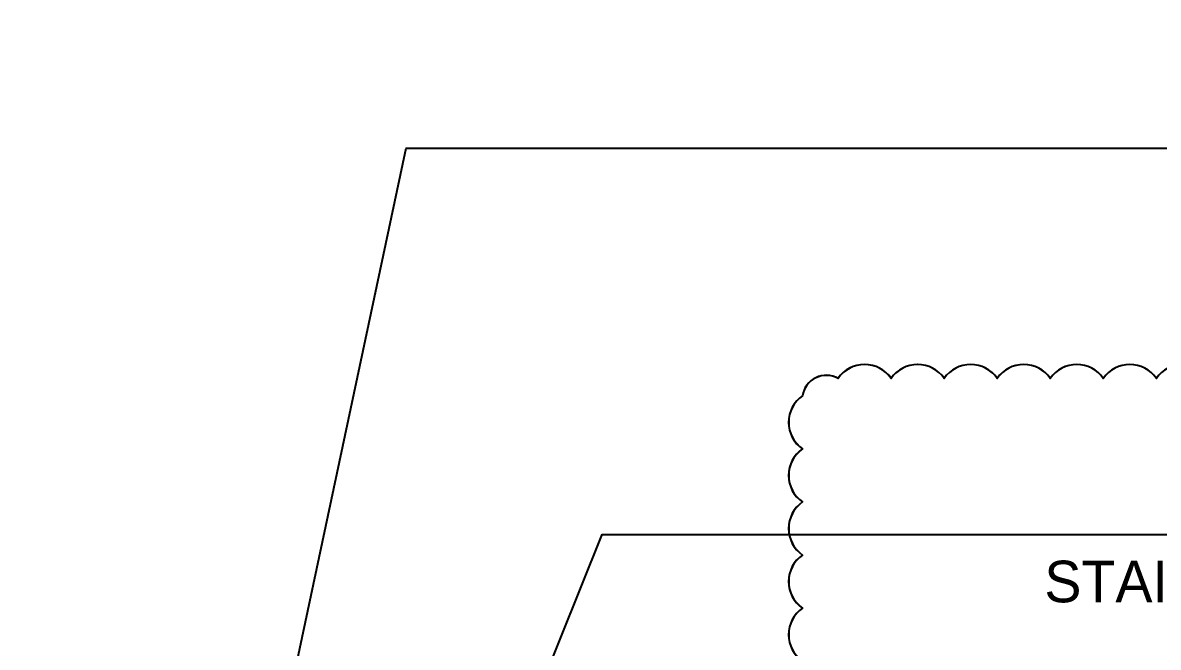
# Model space of a CAD drawing. Header units: millimetres. Extents: x -361340115 to 361596335, y -276742102 to 277032639.
# Drawn here: x 165149 to 178807, y 40472 to 47978 of the extents above; entities that cross this region are included whole.
import ezdxf

# ---------------------------------------------------------------- set-up
doc = ezdxf.new("R2010")
doc.units = ezdxf.units.MM
doc.header["$MEASUREMENT"] = 0
doc.layers.add('1-CAPLANH', color=4, linetype='Continuous')
doc.layers.add('A-REVCLOUD', color=7, linetype='Continuous', true_color=0xfa291e)
doc.layers.add('MEP', color=130, linetype='Continuous', plot=False)
doc.styles.add('HBA-DimT', font='ARCHS.SHX', dxfattribs={"width": 0.8})
doc.styles.add('HBA-Text', font='GOTHIC.TTF')
doc.dimstyles.new('HBA_150', dxfattribs={"dimscale": 150, "dimtxt": 2.5, "dimasz": 2, "dimexe": 1, "dimexo": 1, "dimgap": 1, "dimtad": 1, "dimdec": 0, "dimdsep": 46, "dimtxsty": 'HBA-DimT', "dimblk": 'ARCHTICK', "dimcen": 1, "dimdle": 1, "dimclrd": 44, "dimclre": 44, "dimclrt": 256, "dimadec": 1, "dimazin": 2, "dimtfac": 1, "dimtdec": 0, "dimtix": 1, "dimtmove": 1, "dimatfit": 2, "dimldrblk": 'OPEN90', "dimfxl": 4, "dimtolj": 1, "dimtzin": 0, "dimlwd": -1, "dimlwe": -1, "dimarcsym": 0})

# ---------------------------------------------------------------- blocks, each defined once
blk = doc.blocks.new('A$C3d8987ab')
at = {"layer": 'A-REVCLOUD', "color": 6, "elevation": -0.1}
blk.add_lwpolyline([(89474.6, -95340.7), (92426.3, -81464.9), (107930, -81464.9)], dxfattribs=at)
at = {"layer": 'A-REVCLOUD', "color": 1, "elevation": 0}
blk.add_lwpolyline([(102087.3, -84232.1, 0.5205671), (101449.3, -84232.1, 0.5205671), (100811.3, -84232.1, 0.5205671), (100173.3, -84232.1, 0.5205671), (99535.3, -84232.1, 0.5205671), (98897.3, -84232.1, 0.5205671), (98259.3, -84232.1, 0.5205671), (97621.3, -84232.1, 0.5205671), (97193.1, -84441.9, 0.5205671), (97193.1, -85079.9, 0.5205671), (97193.1, -85717.9, 0.5205671), (97193.1, -86355.9, 0.5205671), (97193.1, -86993.9, 0.5205671), (97193.1, -87631.9, 0.5205671), (97193.1, -88269.9, 0.5205671), (97193.1, -88644.1, 0.5205671), (97831.1, -88644.1, 0.5205671), (98469.1, -88644.1, 0.5205671), (99107.1, -88644.1, 0.5205671), (99745.1, -88644.1, 0.5205671), (100383.1, -88644.1, 0.5205671), (101021.1, -88644.1, 0.5205671), (101659.1, -88644.1, 0.5205671)], format="xyb", dxfattribs=at)
at = {"layer": 'A-REVCLOUD', "color": 1, "elevation": 0.2}
blk.add_lwpolyline([(91477.4, -94344.8), (91477.4, -94344.8), (94784.5, -86109.4), (107855.5, -86109.4)], dxfattribs=at)
at = {"layer": 'A-REVCLOUD', "color": 1, "insert": (100102.2, -86423.9, 0), "char_height": 500, "attachment_point": 1, "style": 'HBA-Text'}
blk.add_mtext_dynamic_manual_height_columns('STAIRCASE PRESSURIZED', width=15318.455, gutter_width=6.25, heights=[0], dxfattribs=at)
blk = doc.blocks.new('_ARCHTICK')
at = {"color": 0, "linetype": 'ByBlock', "const_width": 0.15}
blk.add_lwpolyline([(-0.5, -0.5), (0.5, 0.5)], dxfattribs=at)
blk = doc.blocks.new('_Open90')
at = {"color": 0, "linetype": 'ByBlock', "lineweight": -2}
for p, q in [((-0.5, 0.5), (0, 0)), ((0, 0), (-1, 0)), ((0, 0), (-0.5, -0.5))]:
    blk.add_line(p, q, dxfattribs=at)
blk = doc.blocks.new('RKWEWE')
at = {"layer": '1-CAPLANH'}
for points in [[(158833, 36254, 3), (158833, 63811, 3), (184347, 63811, 3)], [(161456, 36298, -2), (161456, 59181, -2), (179818, 59181, -2)]]:
    blk.add_leader(points, dimstyle='HBA_150', override={"dimgap": 1, "dimtad": 0}, dxfattribs=at)
blk = doc.blocks.new('A$Cd3fdeb23')
blk.add_blockref('RKWEWE', (-181388, -20650, 0))
blk.add_blockref('A$C3d8987ab', (-104054, 107286, 0))

msp = doc.modelspace()

# ---------------------------------------------------------------- block references
at = {"layer": 'MEP'}
msp.add_blockref('A$C3d8987ab', (77334.7, 127936.3, 0), dxfattribs=at)

# ---------------------------------------------------------------- next in the draw order: block references
msp.add_blockref('A$Cd3fdeb23', (181388.2, 20650, 0), dxfattribs=at)

doc.saveas('drawing.dxf')
